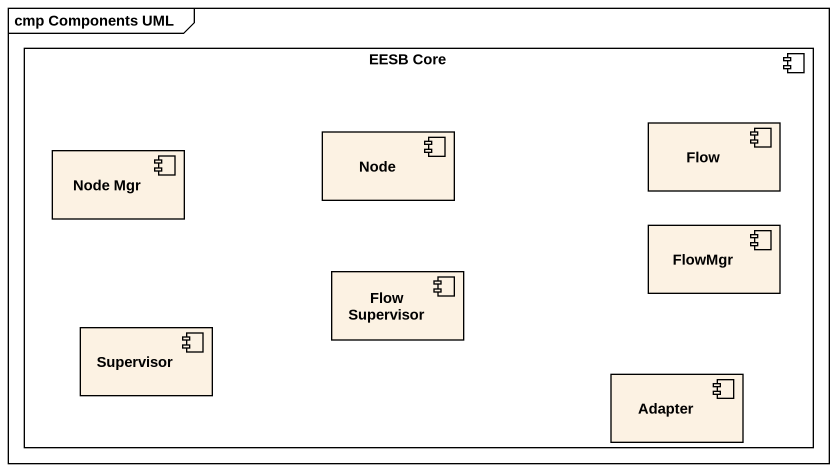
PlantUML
@startuml
mainframe cmp Components UML
component "EESB Core" as EESB_Core {
  component "Node Mgr" as Node_Mgr
  component "Node" as Node_
  component Flow
  component FlowMgr
  component "Flow Supervisor" as Flow_Supervisor
  component Supervisor
  component Adapter
}
@enduml
